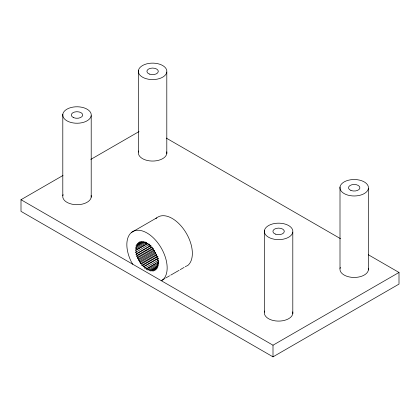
<?xml version="1.0" encoding="UTF-8"?>
<svg xmlns="http://www.w3.org/2000/svg" width="420" height="420" viewBox="0 0 420 420"><rect width="100%" height="100%" fill="white"/><g stroke="black" fill="none" stroke-linecap="round" stroke-linejoin="round"><path stroke-width="0.63" d="M156.508 267.913L153.442 269.687L153.442 271.115L152.292 269.908L157.3 267.02M155.573 253.575L140.558 262.248L139.356 261.923L139.519 260.589L154.534 251.921M152.292 269.908L152.129 271.236L151.053 269.897L157.894 265.949M139.519 260.589L138.285 260.064L138.605 258.862L153.62 250.194M151.053 269.897L150.728 271.094L149.741 269.656L158.335 264.695M138.605 258.862L137.361 258.142L137.834 257.087L152.849 248.42M149.741 269.656L149.263 270.706L148.381 269.183L158.608 263.282M137.834 257.087L136.605 256.19L137.225 255.302L151.683 246.955M148.381 269.183L147.761 270.065L147 268.49L158.697 261.739M137.225 255.302L136.022 254.237L136.778 253.528L150.68 245.506M158.335 258.368L144.26 266.495L144.737 268.091L145.619 267.587L146.244 269.189L147 268.49M136.778 253.528L135.634 252.315L136.505 251.806L135.434 250.467L148.113 243.406M368.351 254.762L399 272.459L399 284.099L273 356.843L21 211.355L21 199.715L63 175.466M90.809 159.406L139.052 131.555M131.56 232.391L156.76 217.838M141.939 242.056L138.605 243.983L138.285 242.414L139.519 243.306L141.74 242.025M144.065 241.999L137.225 245.947L136.605 244.346L137.834 244.865L142.842 241.978M146.732 242.713L136.505 248.614L135.634 247.097L136.778 247.202L145.677 242.067M137.104 249.501L145.446 244.687M146.554 244.046L147.667 243.401M135.634 252.315L149.856 244.099M136.022 254.237L151.037 245.564M136.605 256.19L152.177 247.196M137.361 258.142L153.489 248.829M138.285 260.064L154.413 250.751M139.356 261.923L155.484 252.609M140.558 262.248L140.564 263.681L156.686 254.368M140.564 263.681L141.708 263.797L156.723 255.129M141.708 263.797L141.876 265.314L157.447 256.326M141.876 265.314L142.952 265.225L157.967 256.552M142.952 265.225L143.273 266.795L158.293 258.127M144.737 268.091L158.645 260.064M146.244 269.189L155.699 263.728M156.807 263.088L158.477 262.127M153.442 269.687L154.644 270.748L154.487 269.231L156.707 267.95M164.54 278.702L161.18 280.644L162.446 280.151A28.513 16.459 60 0 0 160.834 247.322A28.513 16.459 60 0 0 133.166 231.352A28.513 16.459 60 0 0 131.56 262.316L132.82 264.269M165.659 278.056L169.58 275.793M170.698 275.147L179.099 270.296M180.222 269.651L184.139 267.388M185.262 266.742L186.38 266.096M21 199.715L273 345.203L399 272.459M186.8 265.928L187.646 265.598A28.513 16.459 60 0 0 184.616 230.548A28.513 16.459 60 0 0 155.899 218.615M143.273 266.795L144.26 266.495M136.505 248.614L135.434 248.714L136.416 250.157M137.225 245.947L136.022 245.632L136.778 247.202M138.605 243.983L137.361 243.269L137.834 244.865M166.299 138.107L340.541 238.707M154.487 269.231L155.715 270.128L155.4 268.559L156.639 269.272L156.166 267.671L157.4 268.191L156.781 266.59L157.978 266.91L157.227 265.335L158.372 265.445L157.495 263.923L158.566 263.823L157.584 262.379L158.566 262.075L157.495 260.731L158.372 260.222L157.227 259.009L157.978 258.305L156.781 257.24L157.4 256.352L156.166 255.449L156.639 254.399L155.4 253.68L155.715 252.478L154.487 251.947L154.644 250.619L153.442 250.294L153.442 248.861L152.292 248.74L152.129 247.222L151.053 247.317L150.728 245.747L149.741 246.047L149.263 244.445L148.381 244.949L147.761 243.348L147 244.046L146.244 242.477L145.619 243.353L144.737 241.836L144.26 242.881L143.273 241.442L142.952 242.639L141.876 241.306L141.708 242.629L140.564 241.421L140.558 242.855L139.356 241.794L139.519 243.306M368.403 188.465A14.254 8.232 0 0 1 346.022 194.492A14.254 8.232 0 0 1 348.175 180.29A14.254 8.232 0 0 1 368.403 188.465L368.403 269.945M340.001 187.031L340.001 268.506M292.803 232.113A14.254 8.232 0 0 1 270.422 238.14A14.254 8.232 0 0 1 272.575 223.939A14.254 8.232 0 0 1 292.803 232.113L292.803 313.588M273 345.203L273 356.843M264.401 230.68L264.401 312.155M166.803 72.072A14.254 8.232 0 0 1 144.422 78.099A14.254 8.232 0 0 1 146.575 63.898A14.254 8.232 0 0 1 166.803 72.072L166.803 153.552M138.401 70.639L138.401 152.114M91.203 115.721A14.254 8.232 0 0 1 68.822 121.748A14.254 8.232 0 0 1 70.975 107.546A14.254 8.232 0 0 1 91.203 115.721L91.203 197.195M62.801 114.287L62.801 195.762M91.151 195.473A14.254 8.232 0 0 1 76.261 204.697A14.254 8.232 0 0 1 63.11 194.633M166.751 151.825A14.254 8.232 0 0 1 151.862 161.049A14.254 8.232 0 0 1 138.71 150.985M292.75 311.866A14.254 8.232 0 0 1 277.862 321.09A14.254 8.232 0 0 1 264.71 311.026M368.351 268.217A14.254 8.232 0 0 1 353.462 277.442A14.254 8.232 0 0 1 340.31 267.377M73.731 117.7A5.702 3.292 0 0 0 82.682 115.29A5.702 3.292 0 0 0 74.592 112.019A5.702 3.292 0 0 0 73.731 117.7M149.331 74.051A5.702 3.292 0 0 0 158.282 71.642A5.702 3.292 0 0 0 150.192 68.371A5.702 3.292 0 0 0 149.331 74.051M275.331 234.092A5.702 3.292 0 0 0 284.282 231.683A5.702 3.292 0 0 0 276.192 228.412A5.702 3.292 0 0 0 275.331 234.092M350.931 190.444A5.702 3.292 0 0 0 359.882 188.034A5.702 3.292 0 0 0 351.792 184.763A5.702 3.292 0 0 0 350.931 190.444"/></g></svg>
